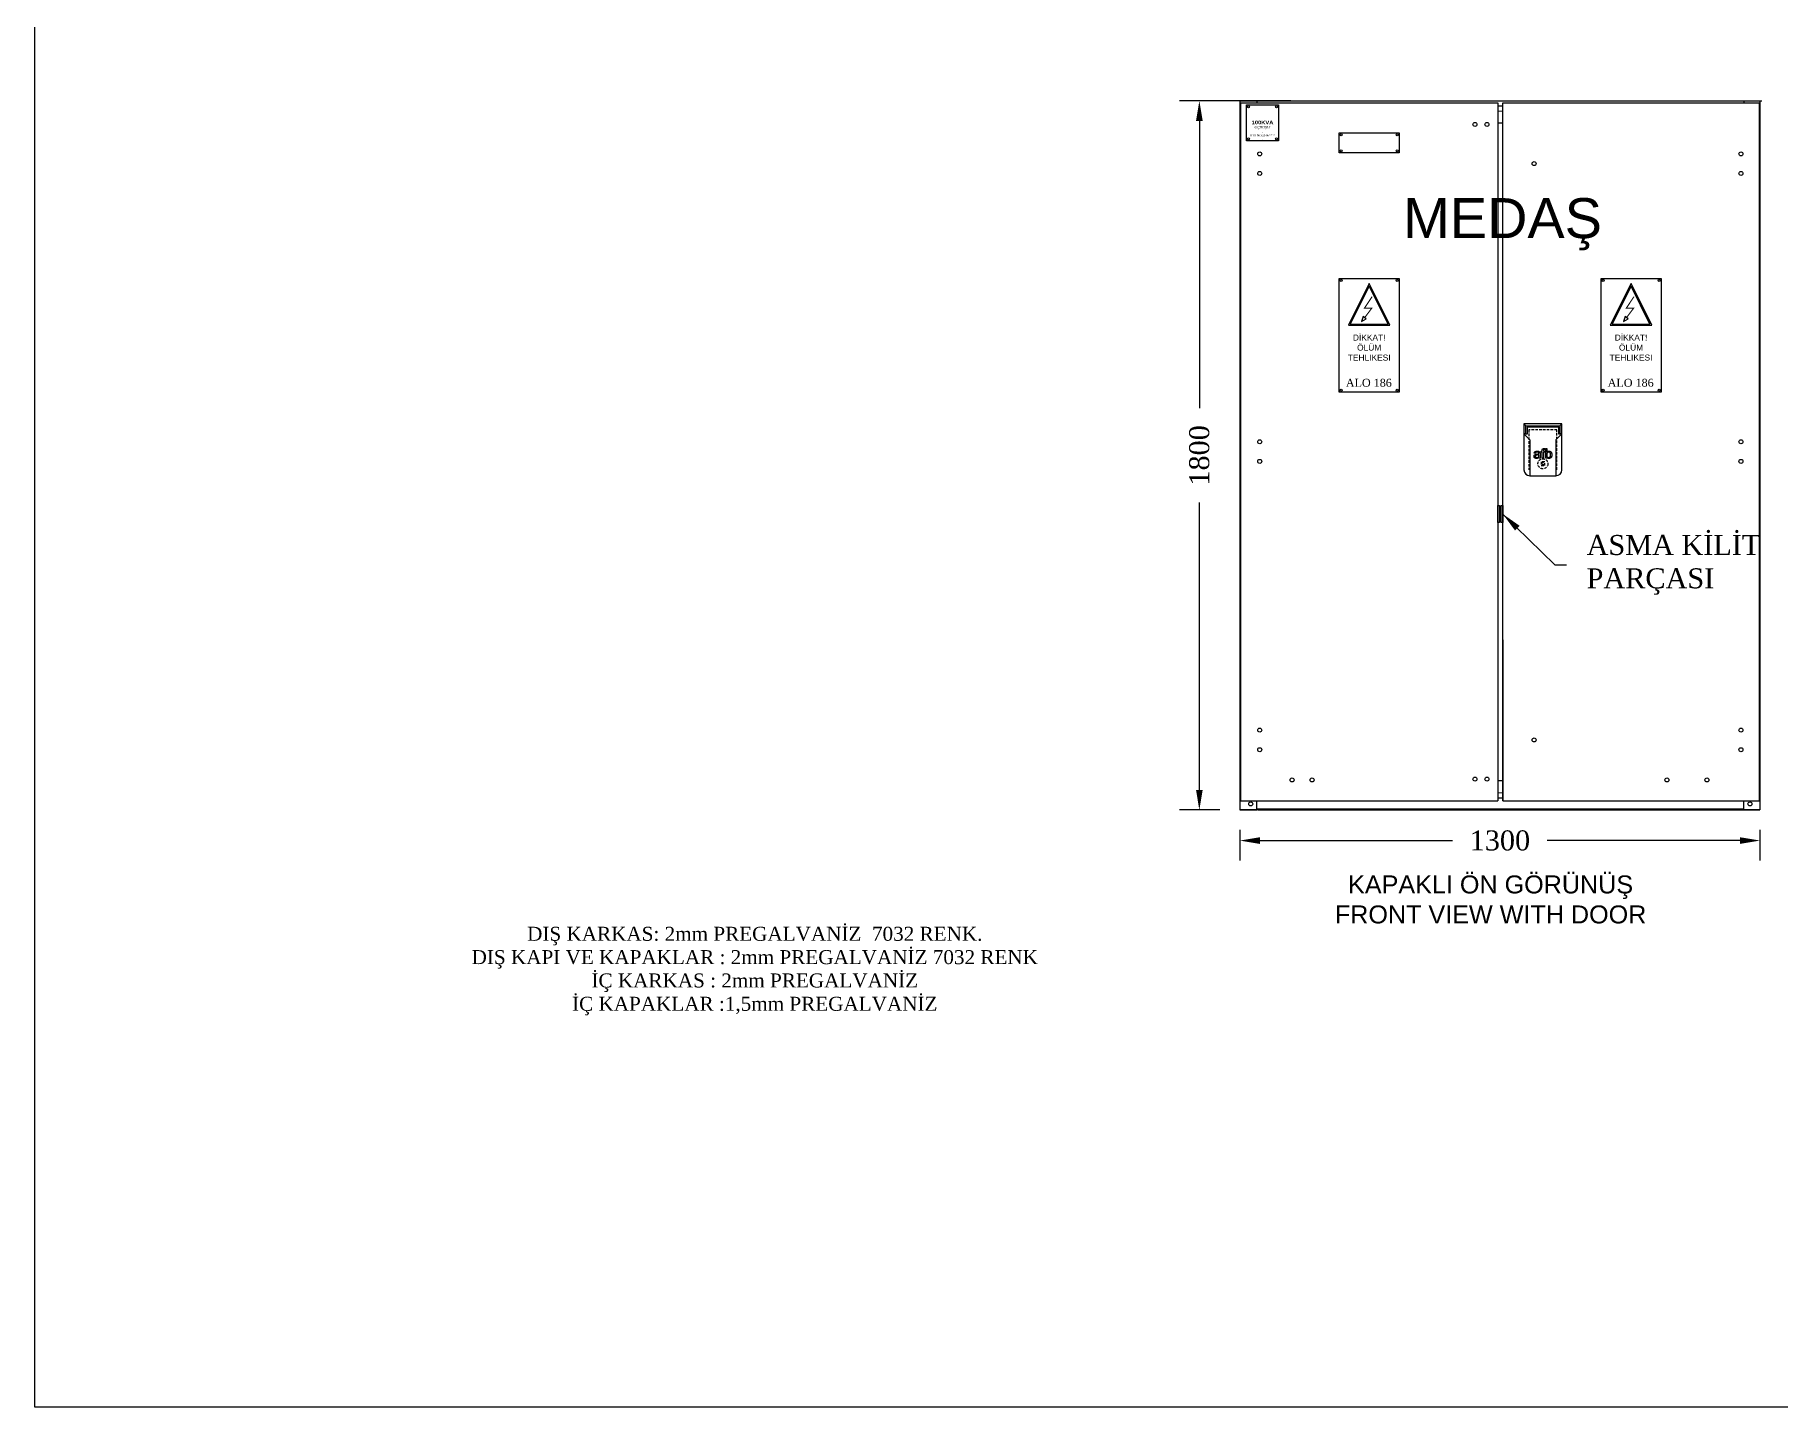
# Model space of a CAD drawing. Header units: metres. Extents: x 665631 to 671054, y 4275967 to 4279024.
# Drawn here: x 665631 to 666166, y 4275967 to 4276388 of the extents above; entities that cross this region are included whole.
import ezdxf

# ---------------------------------------------------------------- set-up
doc = ezdxf.new("R2010")
doc.units = ezdxf.units.M
doc.linetypes.add('HIDDEN', pattern=[9.525, 6.35, -3.175])
doc.layers.get('0').update_dxf_attribs({"color": 5, "lineweight": 0})
for name, color, linetype in [('AFB ANTED', 7, 'Continuous'), ('BLOKLAR', 4, 'Continuous'), ('LAYER_1', 7, 'Continuous'), ('Viewport', 7, 'Continuous'), ('VISIBLE', 7, 'Continuous')]:
    doc.layers.add(name, color=color, linetype=linetype)
doc.layers.add('HIDDEN', color=56, linetype='HIDDEN', plot=False)
doc.styles.add('SLDTEXTSTYLE0', font='arial.ttf')
doc.styles.get("Standard").update_dxf_attribs({"font": 'times.ttf'})
doc.dimstyles.new('ISO-25', dxfattribs={"dimtxt": 2.5, "dimasz": 2.5, "dimexe": 1.25, "dimexo": 0.625, "dimtad": 1, "dimtxsty": 'Standard', "dimcen": 2.5, "dimadec": 0, "dimazin": 0, "dimtfac": 1, "dimtmove": 0, "dimatfit": 3, "dimfxl": 1, "dimarcsym": 0})

# ---------------------------------------------------------------- blocks, each defined once
blk = doc.blocks.new('*D100')
at = {"color": 2, "linetype": 'Continuous', "lineweight": -2, "transparency": 16777216}
for p, q in [((-69882.2, -1656.6), (-70161.1, -1656.6)), ((-70111.1, -1706.6), (-70111.1, -2424.9)), ((-70111.1, -3379.6), (-70111.1, -2661.2)), ((-70059.8, -3429.6), (-70161.1, -3429.6))]:
    blk.add_line(p, q, dxfattribs=at)
at = {"color": 2, "linetype": 'Continuous', "lineweight": 30, "transparency": 16777216}
for points in [[(-70119.4, -1706.6), (-70102.7, -1706.6), (-70111.1, -1656.6)], [(-70119.4, -3379.6), (-70102.7, -3379.6), (-70111.1, -3429.6)]]:
    blk.add_solid(points, dxfattribs=at)
at = {"layer": 'Defpoints', "color": 0, "linetype": 'Continuous', "lineweight": 30, "transparency": 16777216}
for p in [(-69832.2, -1656.6), (-70111.1, -3429.6), (-70009.8, -3429.6)]:
    blk.add_point(p, dxfattribs=at)
at = {"color": 2, "linetype": 'Continuous', "transparency": 16777216, "insert": (-70111.1, -2543.1), "char_height": 50, "attachment_point": 5, "rotation": 90}
blk.add_mtext('1800', dxfattribs=at)
blk = doc.blocks.new('*D101')
at = {"color": 2, "linetype": 'Continuous', "lineweight": -2, "transparency": 16777216}
for p, q in [((-70009.8, -3479.6), (-70009.8, -3556.2)), ((-68709.8, -3479.6), (-68709.8, -3556.2)), ((-69959.8, -3506.2), (-69478, -3506.2)), ((-68759.8, -3506.2), (-69241.6, -3506.2))]:
    blk.add_line(p, q, dxfattribs=at)
at = {"color": 2, "linetype": 'Continuous', "lineweight": 30, "transparency": 16777216}
for points in [[(-69959.8, -3497.9), (-69959.8, -3514.6), (-70009.8, -3506.2)], [(-68759.8, -3497.9), (-68759.8, -3514.6), (-68709.8, -3506.2)]]:
    blk.add_solid(points, dxfattribs=at)
at = {"layer": 'Defpoints', "color": 0, "linetype": 'Continuous', "lineweight": 30, "transparency": 16777216}
for p in [(-70009.8, -3429.6, 74), (-68709.8, -3429.6, 74), (-68709.8, -3506.2)]:
    blk.add_point(p, dxfattribs=at)
at = {"color": 2, "linetype": 'Continuous', "transparency": 16777216, "insert": (-69359.8, -3506.2), "char_height": 50, "attachment_point": 5}
blk.add_mtext('1300', dxfattribs=at)
blk = doc.blocks.new('3F800C4')
at = {"layer": 'HIDDEN'}
for p, q in [((12.5, 115), (12.5, 15)), ((82.5, 115), (12.5, 115)), ((82.5, 15), (82.5, 115)), ((43, 34.5), (43, 25.5)), ((52, 34.5), (43, 34.5)), ((43, 25.5), (52, 25.5)), ((52, 25.5), (52, 34.5))]:
    blk.add_line(p, q, dxfattribs=at)
for radius in [12.5, 3]:
    blk.add_circle((47.5, 30), radius, dxfattribs=at)
for points, knots in [([(5, 105), (4.4, 105), (3.7, 105), (2.5, 105), (1.9, 105), (1, 104.9), (0.6, 104.8), (0.1, 104.5), (0, 104.4), (0, 104.1)], [1.5760323, 1.5760323, 1.5760323, 1.5760323, 1.7645164, 1.7645164, 1.9530006, 1.9530006, 2.1459978, 2.1459978, 2.3389951, 2.3389951, 2.3389951, 2.3389951]), ([(95, 104.1), (95, 104.4), (94.9, 104.5), (94.4, 104.8), (94, 104.9), (93.1, 105), (92.5, 105), (91.3, 105), (90.6, 105), (90, 105)], [2.3891017, 2.3891017, 2.3891017, 2.3891017, 2.582099, 2.582099, 2.7750962, 2.7750962, 2.9635804, 2.9635804, 3.1520645, 3.1520645, 3.1520645, 3.1520645])]:
    blk.add_open_spline(points, degree=3, knots=knots, dxfattribs=at)
at = {"layer": 'VISIBLE'}
for p, q in [((95, 130), (0, 130)), ((0, 130), (0, 105)), ((5, 125), (0, 130)), ((0, 105), (15, 90)), ((0, 105), (0, 15)), ((5, 105), (0, 105)), ((5, 125), (90, 125)), ((5, 105), (5, 125)), ((5, 105), (8, 105)), ((87, 122), (8, 122)), ((8, 122), (8, 109.4)), ((8, 109.4), (8, 104.5)), ((15, 90), (15, 0)), ((95, 105), (80, 90)), ((80, 90), (80, 0)), ((87, 109.4), (87, 122)), ((87, 104.5), (87, 109.4)), ((87, 105), (90, 105)), ((95, 130), (90, 125)), ((90, 125), (90, 105)), ((95, 105), (90, 105)), ((95, 105), (95, 130)), ((95, 15), (95, 105)), ((28.8, 56.2), (25.7, 56.2)), ((37.3, 52.2), (35.2, 52.2)), ((35.8, 54.5), (37.3, 54.5)), ((37.3, 48.3), (37.3, 52.2)), ((37.3, 43.7), (37.3, 45.5)), ((40.4, 43.7), (37.3, 43.7)), ((40.4, 55.1), (40.4, 43.7)), ((43, 61.3), (45.6, 61.3)), ((43, 58.8), (43, 61.3)), ((45.6, 58.8), (43, 58.8)), ((45.6, 61.3), (45.6, 62.8)), ((45.6, 43.7), (45.6, 58.8)), ((48.7, 43.7), (45.6, 43.7)), ((48.7, 62.8), (48.7, 61.3)), ((48.7, 61.3), (52, 61.3)), ((52, 58.8), (48.7, 58.8)), ((48.7, 58.8), (48.7, 43.7)), ((52, 61.3), (52, 58.8)), ((52.8, 68.2), (52.8, 65.5)), ((54.5, 68), (57.6, 68)), ((54.5, 43.7), (54.5, 68)), ((57.6, 43.7), (54.5, 43.7)), ((57.6, 68), (57.6, 59.2)), ((57.6, 56.2), (57.6, 47.9)), ((57.6, 45.1), (57.6, 43.7)), ((15, 0), (80, 0))]:
    blk.add_line(p, q, dxfattribs=at)
for centre, start, end in [((15, 15), 180, 270), ((80, 15), 270, 0)]:
    blk.add_arc(centre, 15, start, end, dxfattribs=at)
for points in [[(25.2, 48.4), (25.2, 54.5), (35.8, 54.5)], [(26.9, 44.7), (25.2, 46.1), (25.2, 48.4)], [(25.7, 56.2), (26.1, 61.7), (33.3, 61.7)], [(31.2, 43.3), (28.6, 43.3), (26.9, 44.7)], [(35.2, 52.2), (28.4, 52.2), (28.4, 48.5)], [(28.4, 48.5), (28.4, 47.2), (29.4, 46.5)], [(33.1, 59.2), (29, 59.2), (28.8, 56.2)], [(29.4, 46.5), (30.4, 45.7), (32.1, 45.7)], [(37.3, 45.5), (34.9, 43.3), (31.2, 43.3)], [(32.1, 45.7), (33.6, 45.7), (35.1, 46.4)], [(36, 58.7), (35.1, 59.2), (33.1, 59.2)], [(33.3, 61.7), (36.7, 61.7), (38.5, 60.3)], [(35.1, 46.4), (36.5, 47.1), (37.3, 48.3)], [(37.1, 57.2), (36.9, 58.1), (36, 58.7)], [(37.3, 54.5), (37.3, 56.4), (37.1, 57.2)], [(38.5, 60.3), (40.4, 59), (40.4, 55.1)], [(45.6, 62.8), (45.6, 68.4), (50.5, 68.4)], [(49.2, 65), (48.7, 64.3), (48.7, 62.8)], [(50.9, 65.6), (49.8, 65.6), (49.2, 65)], [(50.5, 68.4), (52, 68.4), (52.8, 68.2)], [(52.8, 65.5), (51.9, 65.6), (50.9, 65.6)], [(57.6, 59.2), (59.7, 61.7), (62.6, 61.7)], [(62.3, 59.2), (59.7, 59.2), (57.6, 56.2)], [(57.6, 47.9), (59.6, 45.7), (62.2, 45.7)], [(62.4, 43.3), (59.5, 43.3), (57.6, 45.1)], [(62.2, 45.7), (64.2, 45.7), (65.4, 47.5)], [(65.5, 57.5), (64.3, 59.2), (62.3, 59.2)], [(67.7, 45.8), (65.6, 43.3), (62.4, 43.3)], [(62.6, 61.7), (66, 61.7), (67.9, 59.2)], [(65.4, 47.5), (66.6, 49.2), (66.6, 52.6)], [(66.6, 52.6), (66.6, 55.9), (65.5, 57.5)], [(69.8, 52.6), (69.8, 48.3), (67.7, 45.8)], [(67.9, 59.2), (69.8, 56.8), (69.8, 52.6)]]:
    blk.add_open_spline(points, degree=2, dxfattribs=at)
blk = doc.blocks.new('32000AC')
at = {"color": 2, "linetype": 'Continuous'}
blk.add_line((0, 0), (86.6, 0), dxfattribs=at)
blk.add_lwpolyline([(43.3, 86.6), (0, 0), (86.6, 0), (43.3, 86.6)], dxfattribs=at)
blk.add_lwpolyline([(43.3, 81.1), (4, 2.5), (82.6, 2.5)], close=True, dxfattribs=at)
at = {"layer": 'BLOKLAR', "color": 2}
for p, q in [((43.3, 86.6), (0, 0)), ((86.6, 0), (43.3, 86.6))]:
    blk.add_line(p, q, dxfattribs=at)
at = {"layer": 'BLOKLAR', "color": 1, "const_width": 2.25}
blk.add_lwpolyline([(49.4, 59.5), (33.4, 35.4), (48.7, 35.4), (34, 15.8)], dxfattribs=at)
at = {"layer": 'BLOKLAR', "color": 1}
blk.add_lwpolyline([(27.4, 7.5), (37.3, 13.3), (30.8, 18.5)], close=True, dxfattribs=at)
blk = doc.blocks.new('3020154')
at = {"layer": 'AFB ANTED', "color": 4, "elevation": 150}
blk.add_lwpolyline([(12.5, 311.3), (162.5, 311.3), (162.5, 26.3), (12.5, 26.3)], close=True, dxfattribs=at)
at = {"layer": 'AFB ANTED', "color": 4}
for centre in [(17.5, 306.3, 150), (157.5, 306.3, 150), (17.5, 31.3, 150), (157.5, 31.3, 150)]:
    blk.add_circle(centre, 2.5, dxfattribs=at)
at = {"layer": 'AFB ANTED', "color": 4, "xscale": 1.2, "yscale": 1.2, "zscale": 1.2}
blk.add_blockref('32000AC', (35.5, 194.1, 150), dxfattribs=at)
at = {"color": 2, "linetype": 'Continuous', "lineweight": 0, "insert": (87.5, 138.1, 150), "char_height": 15, "width": 151.122, "attachment_point": 5, "style": 'SLDTEXTSTYLE0'}
blk.add_mtext('DİKKAT!\\PÖLÜM \\PTEHLIKESI\\P', dxfattribs=at)
at = {"layer": 'AFB ANTED', "color": 4, "insert": (86.6, 50), "char_height": 20, "width": 173.292, "attachment_point": 5}
blk.add_mtext('ALO 186', dxfattribs=at)
blk = doc.blocks.new('ANO DETAYI')
at = {"color": 7}
for p, q in [((-70010.309, -1656.561, 148), (-68705.269, -1656.561, 148)), ((-69014.316, -1656.561, 148), (-68989.316, -1656.561, 148)), ((-68989.316, -1656.561, 148), (-68989.316, -1656.561, 148))]:
    blk.add_line(p, q, dxfattribs=at)
at = {"color": 7, "linetype": 'ByBlock', "lineweight": 25, "ltscale": 2.5}
for p, q in [((-70009.769, -1656.561, 148), (-70009.769, -3429.561, 148)), ((-69967.769, -1656.561, 148), (-69967.769, -1661.561, 148)), ((-68749.769, -1656.561, 148), (-68749.769, -1661.561, 148)), ((-68709.769, -1656.561, 148), (-68709.769, -3429.561, 148)), ((-69352.269, -1669.561, 148), (-69365.269, -1669.561, 148))]:
    blk.add_line(p, q, dxfattribs=at)
at = {"color": 7, "linetype": 'Continuous', "lineweight": 15, "ltscale": 5}
blk.add_line((-69352.269, -1682.561, 148), (-69365.269, -1682.561, 148), dxfattribs=at)
blk.add_line((-69352.269, -1682.561, 148), (-69365.269, -1682.561, 148), dxfattribs=at)
for p, q in [((-70007.769, -3406.561, 148), (-70007.769, -3004.561, 74)), ((-69365.269, -3004.561, 74), (-69365.269, -3406.561, 148)), ((-69352.269, -3004.561, 74), (-69352.269, -3406.561, 148)), ((-68711.769, -3004.561, 148), (-68711.769, -3406.561, 148)), ((-69352.269, -3356.561, 148), (-69365.269, -3356.561, 148)), ((-70009.769, -3429.561, 148), (-69967.769, -3429.561, 148)), ((-70007.769, -3406.561, 148), (-69365.269, -3406.561, 148)), ((-70007.769, -3406.561, 148), (-69365.269, -3406.561, 148)), ((-69967.769, -3429.561, 148), (-69991.769, -3429.561, 148)), ((-69967.769, -3429.561, 148), (-69967.769, -3410.561, 148)), ((-69352.269, -3406.561, 148), (-68711.769, -3406.561, 148)), ((-69352.269, -3406.561, 148), (-68711.769, -3406.561, 148)), ((-68749.769, -3429.561, 148), (-68749.769, -3406.561, 148)), ((-68709.769, -3429.561, 148), (-68749.769, -3429.561, 148)), ((-68749.769, -3429.561, 148), (-68723.769, -3429.561, 148))]:
    blk.add_line(p, q)
at = {"linetype": 'Continuous', "lineweight": 15, "ltscale": 5}
blk.add_line((-69365.269, -3386.561, 148), (-69352.269, -3386.561, 148), dxfattribs=at)
blk.add_line((-69365.269, -3386.561, 148), (-69352.269, -3386.561, 148), dxfattribs=at)
blk.add_line((-69365.269, -3386.561, 148), (-69352.269, -3386.561, 148), dxfattribs=at)
blk.add_line((-69365.269, -3386.561, 148), (-69352.269, -3386.561, 148), dxfattribs=at)
at = {"linetype": 'ByBlock', "lineweight": 25, "ltscale": 2.5}
for p, q in [((-69365.269, -3399.561, 148), (-69352.269, -3399.561, 148)), ((-69365.269, -3399.561, 148), (-69352.269, -3399.561, 148)), ((-70009.769, -3409.561, 148), (-70009.769, -3409.561, 148)), ((-70009.769, -3409.561, 148), (-70009.769, -3409.561, 148)), ((-70009.769, -3409.561, 148), (-70009.769, -3429.561, 148)), ((-69967.769, -3429.561, 148), (-70009.769, -3429.561, 148)), ((-70009.769, -3429.561, 148), (-69967.769, -3429.561, 148)), ((-69967.769, -3429.561, 148), (-69967.769, -3406.561, 148)), ((-69967.769, -3426.561, 148), (-68749.769, -3426.561, 148)), ((-68762.269, -3426.561, 148), (-68749.769, -3426.561, 148)), ((-68749.769, -3429.561, 148), (-68709.769, -3429.561, 148)), ((-68709.769, -3429.561, 148), (-68749.769, -3429.561, 148)), ((-68709.769, -3409.561, 148), (-68709.769, -3409.561, 148)), ((-68709.769, -3409.561, 148), (-68709.769, -3409.561, 148)), ((-68709.769, -3409.561, 148), (-68709.769, -3429.561, 148))]:
    blk.add_line(p, q, dxfattribs=at)
at = {"linetype": 'Continuous'}
blk.add_line((-69965.769, -3429.561, 74), (-68749.769, -3429.561, 74), dxfattribs=at)
at = {"color": 7, "lineweight": 30}
blk.add_lwpolyline([(-73021.742, 1939.747), (-63390.26, 1939.747), (-63390.26, -4922.924), (-73021.742, -4922.924)], close=True, dxfattribs=at)
at = {"color": 7, "linetype": 'Continuous'}
for centre in [(-69422.269, -1715.561, 148), (-69392.269, -1715.561, 148), (-69960.269, -1789.061, 148), (-68757.269, -1789.061, 148), (-69274.269, -1813.561, 148), (-69960.269, -1838.061, 148), (-68757.269, -1838.061, 148), (-69960.269, -2509.061, 148), (-68757.269, -2509.061, 148), (-69960.269, -2558.061, 148), (-68757.269, -2558.061, 148), (-69960.269, -3230.061, 148), (-68757.269, -3230.061, 148), (-69274.269, -3254.561, 148), (-69960.269, -3279.061, 148), (-68757.269, -3279.061, 148), (-69879.269, -3354.561, 148), (-69829.269, -3354.561, 148), (-69422.269, -3352.561, 148), (-69392.269, -3352.561, 148), (-68942.419, -3354.561, 148), (-68842.419, -3354.561, 148)]:
    blk.add_circle(centre, 5, dxfattribs=at)
at = {"linetype": 'Continuous'}
for centre in [(-69982.769, -3414.561, 148), (-68734.769, -3414.561, 148)]:
    blk.add_circle(centre, 5, dxfattribs=at)
at = {"layer": 'AFB ANTED', "color": 4}
blk.add_line((-70009.769, -1733.23, 148), (-70009.769, -1793.742, 148), dxfattribs=at)
for points, elevation in [([(-69993.238, -1666.558), (-69913.238, -1666.558), (-69913.238, -1756.558), (-69993.238, -1756.558), (-69993.238, -1666.558)], -2), ([(-69761.519, -1736.561), (-69611.519, -1736.561), (-69611.519, -1786.561), (-69761.519, -1786.561), (-69761.519, -1736.561)], 148)]:
    blk.add_lwpolyline(points, dxfattribs=dict(at, elevation=elevation))
at = {"layer": 'AFB ANTED', "color": 4, "elevation": 148}
for points in [[(-69365.269, -2668.68), (-69361.012, -2668.68), (-69361.012, -2711.253), (-69365.269, -2711.253)], [(-69356.455, -2668.68), (-69352.198, -2668.68), (-69352.198, -2711.253), (-69356.455, -2711.253)]]:
    blk.add_lwpolyline(points, close=True, dxfattribs=at)
at = {"layer": 'AFB ANTED', "color": 4}
for centre in [(-69988.238, -1671.558, -2), (-69918.238, -1671.558, -2), (-69756.519, -1741.561, 148), (-69616.519, -1741.561, 148), (-69988.238, -1751.558, -2), (-69918.238, -1751.558, -2), (-69756.519, -1781.561, 148), (-69616.519, -1781.561, 148)]:
    blk.add_circle(centre, 2.5, dxfattribs=at)
at = {"layer": 'LAYER_1', "color": 7}
for p, q in [((-69365.269, -1711.561, 148), (-69352.269, -1711.561, 148)), ((-69365.269, -1711.561, 148), (-69365.269, -3406.561, 148)), ((-69352.269, -3356.561, 148), (-69365.269, -3356.561, 148))]:
    blk.add_line(p, q, dxfattribs=at)
at = {"layer": 'Viewport', "color": 7}
blk.add_line((-68989.316, -1656.561, 148), (-68987.316, -1656.561, 148), dxfattribs=at)
at = {"layer": 'Viewport', "color": 7, "elevation": 148}
for points in [[(-70007.769, -3406.561), (-70007.769, -1661.561), (-69365.269, -1661.561), (-69365.269, -3406.561)], [(-69352.269, -3406.561), (-69352.269, -1661.561), (-68711.769, -1661.561), (-68711.769, -3406.561)]]:
    blk.add_lwpolyline(points, dxfattribs=at)
at = {"layer": 'AFB ANTED', "color": 4}
for p in [(-69774.045, -2411.631, -2), (-69119.545, -2411.631, -2)]:
    blk.add_blockref('3020154', p, dxfattribs=at)
at = {"layer": 'VISIBLE'}
blk.add_blockref('3F800C4', (-69299.769, -2594.061, 148), dxfattribs=at)
at = {"color": 2, "linetype": 'Continuous', "lineweight": 0, "attachment_point": 1, "style": 'SLDTEXTSTYLE0'}
for s, insert, char_height, width in [('\\pxqc;MEDAŞ', (-70167, -1899.746, 74), 100, 1627.76679), ('\\pxqc;KAPAKLI ÖN GÖRÜNÜŞ\\P\\fArial|b0|i0;FRONT VIEW WITH DOOR', (-69835.356, -3593.404, 154.52), 45, 904.57573)]:
    blk.add_mtext(s, dxfattribs=dict(at, insert=insert, char_height=char_height, width=width))
at = {"color": 2, "linetype": 'Continuous', "lineweight": 0, "insert": (-72030.646, -3721.843), "char_height": 35, "width": 1616.60945, "attachment_point": 1}
blk.add_mtext('\\pxqc;DIŞ KARKAS: 2mm PREGALVANİZ  7032 RENK.\\PDIŞ KAPI VE KAPAKLAR : 2mm PREGALVANİZ 7032 RENK\\PİÇ KARKAS : 2mm PREGALVANİZ\\PİÇ KAPAKLAR :1,5mm PREGALVANİZ', dxfattribs=at)
at = {"layer": 'AFB ANTED', "color": 4, "width": 100, "attachment_point": 5}
for s, insert, char_height in [('SERİ NO:2014/****', (-69953.238, -1742.772, -2), 5), ('\\fArial Black|b1|i0;100KVA', (-69953.238, -1710.604, -2), 9), ('6 ÇIKIŞLI\\P.', (-69953.238, -1727.691, -2), 6), ('.', (-69953.238, -1751.872, -2), 3)]:
    blk.add_mtext(s, dxfattribs=dict(at, insert=insert, char_height=char_height))
at = {"layer": 'AFB ANTED', "color": 2, "insert": (-69143.066, -2816.906, 148), "char_height": 50, "attachment_point": 4}
blk.add_mtext('ASMA KİLİT\\PPARÇASI', dxfattribs=at)
at = {"color": 7, "linetype": 'Continuous'}
dim = blk.add_linear_dim(base=(-70111.057, -3429.561, 148), p1=(-69832.176, -1656.561, 148), p2=(-70009.769, -3429.561, 148), angle=90, text='1800', dimstyle='ISO-25', override={"dimtxt": 50, "dimasz": 50, "dimexe": 50, "dimexo": 50, "dimgap": 50, "dimtad": 0, "dimcen": 50, "dimclrd": 2, "dimclre": 2, "dimclrt": 2}, dxfattribs=at)
dim.commit()
dim.dimension.update_dxf_attribs({"geometry": '*D100', "text_midpoint": (-70111.057, -2543.061, 148)})
dim = blk.add_linear_dim(base=(-68709.769, -3506.244, 74), p1=(-70009.769, -3429.561, 148), p2=(-68709.769, -3429.561, 148), dimstyle='ISO-25', override={"dimtxt": 50, "dimasz": 50, "dimexe": 50, "dimexo": 50, "dimgap": 50, "dimtad": 0, "dimcen": 50, "dimclrd": 2, "dimclre": 2, "dimclrt": 2}, dxfattribs=at)
dim.commit()
dim.dimension.update_dxf_attribs({"geometry": '*D101', "text_midpoint": (-69359.769, -3506.244, 74)})
at = {"layer": 'AFB ANTED', "color": 4, "annotation_type": 0, "has_hookline": 1, "hookline_direction": 0, "text_width": 422.062}
blk.add_leader([(-69352.198, -2689.967, 148), (-69222.159, -2816.906, 148), (-69193.066, -2816.906, 148)], dimstyle='ISO-25', override={"dimtxt": 50, "dimasz": 50, "dimexe": 50, "dimexo": 50, "dimgap": 50, "dimtad": 0, "dimcen": 50, "dimclrd": 2, "dimclre": 2, "dimclrt": 2}, dxfattribs=at)

msp = doc.modelspace()

# ---------------------------------------------------------------- block references
at = {"layer": 'AFB ANTED', "color": 4, "xscale": 0.1226459346474079, "yscale": 0.1226459346474079, "zscale": 0.1226459346474079}
msp.add_blockref('ANO DETAYI', (674587.27, 4276570.86), dxfattribs=at)

doc.saveas('drawing.dxf')
